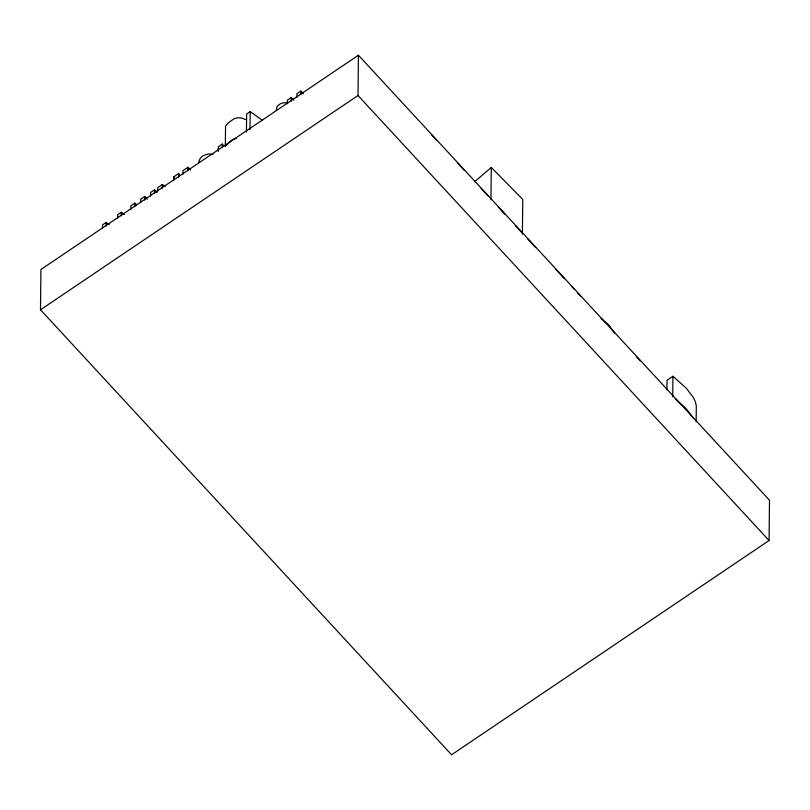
<?xml version="1.0" encoding="UTF-8"?>
<svg xmlns="http://www.w3.org/2000/svg" width="810" height="810" viewBox="0 0 810 810"><rect width="100%" height="100%" fill="white"/><g stroke="black" fill="none" stroke-linecap="round" stroke-linejoin="round"><path stroke-width="1.21" d="M40.5 309.774L40.925 269.487L358.425 55.222L769.5 500.226L769.075 540.513L451.575 754.778L40.5 309.774L358.01 95.509L358.425 55.222M102.495 228.501L102.526 224.907L106.181 222.446L109.208 224.562M106.14 226.041L106.181 222.446M117.612 218.305L117.653 214.701L121.318 212.23L124.284 214.488M121.277 215.825L121.318 212.23M130.835 209.375L130.866 205.78L134.835 203.107L136.505 204.91M134.794 206.702L134.835 203.107M140.697 202.723L140.737 199.118L144.706 196.445L147.238 199.189M144.666 200.04L144.706 196.445M150.569 196.06L150.609 192.456L154.568 189.783L157.11 192.527M154.538 193.387L154.568 189.783M157.697 191.251L157.737 187.647L162.233 184.619L165.645 186.108M162.192 188.214L162.233 184.619M173.785 180.387L173.826 176.793L178.696 173.502L179.334 175.871M178.656 177.106L178.696 173.502M182.878 174.261L182.918 170.657L187.95 167.255L190.502 170.019M187.92 170.859L187.95 167.255M218.254 151.581L218.295 146.782L222.264 144.099L223.914 145.881M222.223 147.703L222.264 144.099M225.332 146.559L225.544 126.157L228.076 122.988L234.009 118.786A10.753 9.204 0.6 0 1 242.463 118.311L245.42 119.495M246.442 132.07L246.625 114.068L250.189 111.669L262.44 120.295M250.006 129.661L250.189 111.669M287.368 103.741L287.408 100.146L291.347 97.483L293.838 100.177M291.306 101.078L291.347 97.483M296.875 97.322L296.916 93.727L300.875 91.054L303.345 93.727M300.844 94.648L300.875 91.054M490.961 199.624L491.295 167.417L474.64 181.754M522.399 234.141L522.764 199.462L491.295 167.417M666.934 389.863L667.035 380.265L672.938 376.275L686.394 388.304L693.562 397.821L695.486 402.114L696.317 406.083L696.154 421.686M672.725 396.677L672.938 376.275M276.311 110.484L276.868 107.041C279.065 103.234 283.733 102.171 287.813 102.87M225.96 145.76L231.083 140.667L233.796 139.178A10.753 9.204 0.6 0 1 236.56 138.358M213.232 154.396L208.2 153.91L202.986 155.814A10.419 8.91 0.6 0 0 198.926 162.294M601.02 318.421L608.958 325.235L614.749 333.224M675.317 398.783L686.181 408.706L693.35 418.223M431.69 134.966L436.458 140.13M458.035 163.488L464.434 170.414M481.079 188.426L487.984 195.909M498.272 207.046L505.177 214.528M515.464 225.666L522.379 233.138M527.887 239.112L535.714 247.577M555.923 269.457L564.408 278.65M571.759 286.598L574.158 289.2M577.348 292.653L580.547 296.106M636.488 356.673L640.325 360.825M358.01 95.509L769.075 540.513M173.826 176.793L174.494 179.061"/></g></svg>
